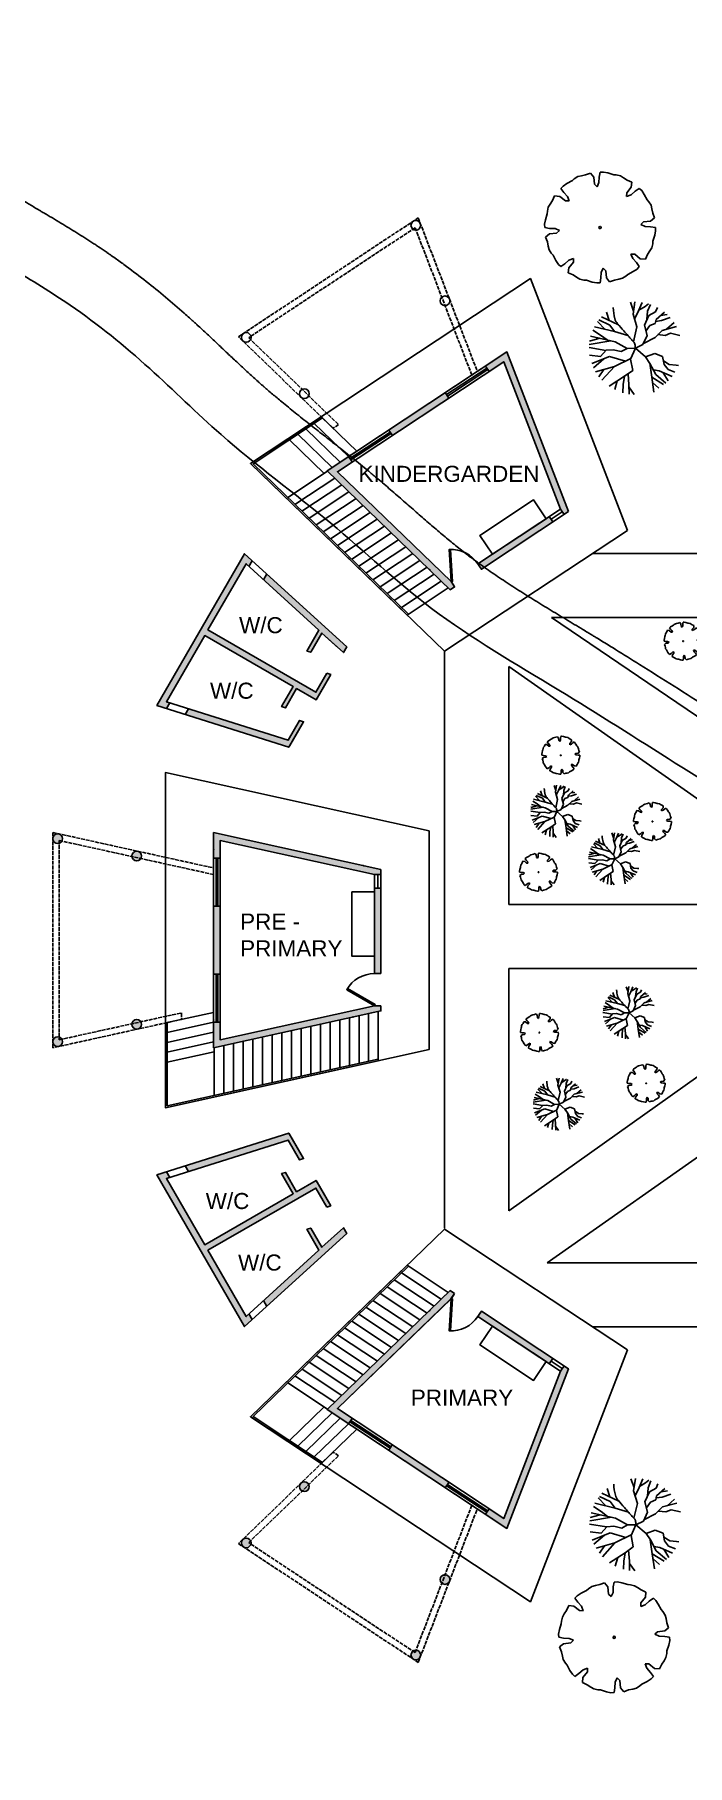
# Model space of a CAD drawing. Header units: millimetres. Extents: x -2023021 to 4454414, y -304659 to 993992.
# Drawn here: x 1545409 to 1565701, y 752752 to 806613 of the extents above; entities that cross this region are included whole.
import ezdxf

# ---------------------------------------------------------------- set-up
doc = ezdxf.new("R2010")
doc.units = ezdxf.units.MM
doc.header["$LTSCALE"] = 10
doc.header["$MEASUREMENT"] = 0
doc.linetypes.add('ACAD_ISO02W100', pattern=[15, 12, -3])
doc.linetypes.add('BANKLINE1', pattern=[5.5, 4, -1.5])
doc.layers.add('High Rise', color=255, linetype='Continuous')
doc.layers.add('XL Transparent', color=253, linetype='Continuous')
doc.styles.get("Standard").update_dxf_attribs({"font": 'arial.ttf'})

# ---------------------------------------------------------------- blocks, each defined once
blk = doc.blocks.new('*U18')
for p, q in [((0, 0), (0, -6)), ((40, 0), (40, -6))]:
    blk.add_line(p, q)
blk.add_lwpolyline([(0, 0), (20, 34.6), (21.5, 33.8), (1.5, -0.9)], close=True)
blk.add_arc((0, 0), 40, 0, 60)
blk = doc.blocks.new('Module')
at = {"ltscale": 100, "transparency": 33554687}
for p, q in [((2220361, 557174), (2220037, 558643)), ((2220664, 557193), (2220344, 558643)), ((2220971, 557193), (2220651, 558643)), ((2220487, 557174), (2219002, 557174)), ((2220553, 556874), (2219068, 556874)), ((2220619, 556574), (2219134, 556574)), ((2220685, 556274), (2219200, 556274)), ((2220751, 555974), (2219267, 555974)), ((2220818, 555674), (2219333, 555674)), ((2220884, 555374), (2219399, 555374)), ((2220950, 555074), (2219465, 555074)), ((2221016, 554774), (2219531, 554774)), ((2221082, 554474), (2219598, 554474)), ((2221149, 554174), (2219664, 554174)), ((2221215, 553874), (2219730, 553874)), ((2221281, 553574), (2219796, 553574)), ((2221347, 553274), (2219862, 553274)), ((2221413, 552974), (2219929, 552974)), ((2221480, 552674), (2219995, 552674)), ((2221546, 552374), (2220061, 552374)), ((2221630, 551993), (2221546, 552374)), ((2221612, 552074), (2220076, 552074))]:
    blk.add_line(p, q, dxfattribs=at)
at = {"ltscale": 10, "transparency": 33554687}
for p, q in [((2222779, 557118), (2221279, 557118)), ((2222779, 557068), (2221279, 557068)), ((2222779, 557193), (2222779, 556993)), ((2224886, 557193), (2224886, 556993)), ((2224886, 557118), (2226386, 557118)), ((2224886, 557068), (2226386, 557068)), ((2226386, 557193), (2226386, 556993)), ((2221791, 552193), (2221791, 551993)), ((2222791, 552193), (2222791, 551993)), ((2225453, 552193), (2225453, 551993)), ((2225874, 552093), (2225453, 552093)), ((2225874, 552193), (2225874, 551993))]:
    blk.add_line(p, q, dxfattribs=at)
at = {"ltscale": 100, "transparency": 33554687}
blk.add_lwpolyline([(2227240, 550493), (2220425, 550493), (2218615, 558693), (2229050, 558693)], close=True, dxfattribs=at)
at = {"ltscale": 10, "transparency": 33554687}
for points in [[(2221586, 557193), (2221255, 558693), (2218615, 558693), (2220076, 552074)], [(2221266, 558643), (2218678, 558643), (2220127, 552074)], [(2220959, 558643), (2221279, 557193), (2221279, 556993)]]:
    blk.add_lwpolyline(points, dxfattribs=at)
at = {"ltscale": 100, "transparency": 33554687}
for points in [[(2221791, 551993), (2221630, 551993), (2220483, 557193), (2221586, 557193), (2226079, 557193), (2227183, 557193), (2226035, 551993)], [(2221791, 552193), (2220731, 556993), (2226934, 556993), (2225874, 552193), (2222791, 552193)], [(2226035, 551993), (2222791, 551993)]]:
    blk.add_lwpolyline(points, dxfattribs=at)
at = {"ltscale": 10, "transparency": 33554687}
blk.add_lwpolyline([(2223333, 552193), (2225333, 552193), (2225333, 552893), (2223333, 552893)], close=True, dxfattribs=at)
at = {"ltscale": 100, "transparency": 33554687}
for centre in [(2220671, 562041), (2226994, 562041), (2221213, 559583), (2226452, 559583)]:
    blk.add_circle(centre, 151, dxfattribs=at)
at = {"transparency": 33554687}
for p in [(2221348, 557193), (2226646, 557193), (2221438, 552865), (2226156, 552543)]:
    blk.add_point(p, dxfattribs=at)
at = {"layer": 'High Rise', "linetype": 'ACAD_ISO02W100', "transparency": 33554687}
blk.add_lwpolyline([(2225874, 557193), (2226934, 561993), (2220731, 561993), (2221570, 558193), (2221365, 558193), (2220483, 562193), (2227183, 562193), (2226079, 557193), (2225874, 557193)], dxfattribs=at)
at = {"transparency": 33554687, "xscale": 25, "yscale": 25, "zscale": 25}
blk.add_blockref('*U18', (2221791, 552191), dxfattribs=at)
blk = doc.blocks.new('mb-cay7')
for p, q in [((-206, 561), (-244, 552)), ((-161, 571), (-206, 561)), ((-109, 590), (-161, 571)), ((-75, 547), (-109, 590)), ((-7, 599), (-16, 547)), ((28, 601), (-7, 599)), ((76, 591), (28, 601)), ((138, 572), (76, 591)), ((166, 570), (138, 572)), ((209, 560), (166, 570)), ((242, 540), (209, 560)), ((-400, 452), (-424, 426)), ((-424, 426), (-393, 384)), ((-359, 480), (-400, 452)), ((-393, 384), (-354, 341)), ((-302, 509), (-359, 480)), ((-281, 528), (-302, 509)), ((-244, 552), (-281, 528)), ((-67, 471), (-75, 547)), ((-39, 443), (-67, 471)), ((-19, 489), (-39, 443)), ((-16, 547), (-19, 489)), ((281, 515), (242, 540)), ((276, 339), (277, 379)), ((277, 379), (325, 438)), ((331, 492), (281, 515)), ((367, 396), (324, 357)), ((325, 438), (331, 492)), ((410, 427), (367, 396)), ((436, 403), (410, 426)), ((463, 362), (436, 403)), ((-558, 225), (-568, 183)), ((-538, 259), (-558, 225)), ((-513, 297), (-538, 259)), ((-490, 348), (-513, 297)), ((-435, 342), (-490, 348)), ((-376, 294), (-435, 342)), ((-336, 293), (-376, 294)), ((-354, 341), (-336, 293)), ((324, 357), (276, 339)), ((493, 305), (463, 362)), ((512, 284), (493, 305)), ((535, 247), (512, 284)), ((545, 209), (535, 247)), ((554, 164), (545, 209)), ((-588, 93), (-598, 45)), ((-598, 45), (-596, 10)), ((-596, 10), (-545, 1)), ((-569, 155), (-588, 93)), ((-568, 183), (-569, 155)), ((-545, 1), (-486, -1)), ((426, 43), (455, 70)), ((472, 22), (426, 43)), ((455, 70), (531, 78)), ((531, 19), (472, 22)), ((531, 78), (573, 112)), ((583, 10), (531, 19)), ((573, 112), (554, 164)), ((584, -25), (582, 10)), ((-545, -58), (-587, -92)), ((-587, -92), (-568, -144)), ((-568, -144), (-558, -189)), ((-469, -50), (-545, -58)), ((-486, -1), (-440, -22)), ((-440, -22), (-469, -50)), ((544, -205), (554, -163)), ((554, -163), (555, -134)), ((555, -134), (574, -73)), ((574, -73), (584, -25)), ((-558, -189), (-549, -227)), ((-549, -227), (-526, -264)), ((-526, -264), (-507, -285)), ((-507, -285), (-477, -342)), ((-477, -342), (-450, -383)), ((-381, -376), (-338, -337)), ((-291, -359), (-339, -418)), ((-338, -337), (-290, -319)), ((-290, -319), (-291, -359)), ((340, -320), (322, -273)), ((322, -273), (362, -274)), ((380, -364), (340, -320)), ((362, -274), (421, -322)), ((410, -406), (380, -364)), ((421, -322), (476, -327)), ((476, -327), (499, -277)), ((499, -277), (524, -239)), ((524, -239), (544, -205)), ((-450, -383), (-424, -406)), ((-424, -406), (-381, -376)), ((-339, -418), (-345, -472)), ((-345, -472), (-294, -495)), ((-294, -495), (-256, -520)), ((-256, -520), (-222, -540)), ((-222, -540), (-180, -550)), ((-180, -550), (-152, -551)), ((-152, -551), (-90, -571)), ((-7, -579), (2, -527)), ((2, -527), (5, -469)), ((5, -469), (26, -423)), ((26, -423), (53, -451)), ((53, -451), (61, -527)), ((61, -527), (95, -570)), ((95, -570), (147, -550)), ((147, -550), (192, -541)), ((192, -541), (230, -531)), ((230, -531), (267, -508)), ((267, -508), (288, -489)), ((288, -489), (345, -459)), ((345, -459), (386, -432)), ((386, -432), (410, -406)), ((-90, -571), (-42, -580)), ((-42, -580), (-7, -578))]:
    blk.add_line(p, q)
blk.add_ellipse((-7, 10), major_axis=(-12.3, 0), ratio=0.999017)
blk = doc.blocks.new('mb-cay3')
for p, q in [((-31, 616), (-85, 772)), ((-39, 560), (-5, 777)), ((-13, 473), (59, 618)), ((59, 618), (123, 768)), ((65, 634), (172, 698)), ((172, 698), (230, 744)), ((205, 466), (217, 614)), ((217, 614), (265, 733)), ((358, 604), (389, 679)), ((-363, 255), (-718, 340)), ((-529, 295), (-660, 435)), ((-448, 370), (-640, 462)), ((-297, 377), (-594, 516)), ((-456, 451), (-504, 599)), ((-363, 255), (-448, 370)), ((27, 338), (-39, 560)), ((-33, 77), (27, 338)), ((161, 366), (238, 540)), ((206, 186), (161, 366)), ((187, 260), (256, 361)), ((238, 540), (358, 604)), ((256, 361), (349, 398)), ((349, 398), (365, 469)), ((357, 434), (461, 448)), ((365, 469), (512, 598)), ((444, 539), (559, 556)), ((461, 448), (612, 502)), ((470, 275), (721, 344)), ((548, 297), (680, 413)), ((-426, 94), (-808, 31)), ((-623, 138), (-801, 89)), ((-355, 78), (-783, 174)), ((-610, 194), (-745, 282)), ((-496, 110), (-610, 194)), ((-130, 186), (-363, 255)), ((-143, -40), (-355, 78)), ((2, -36), (133, 27)), ((133, 27), (206, 186)), ((142, 47), (347, 154)), ((347, 154), (470, 275)), ((396, 203), (525, 189)), ((525, 189), (618, 226)), ((618, 226), (784, 188)), ((-514, -76), (-810, -27)), ((-610, -183), (-801, -161)), ((-451, -182), (-765, -306)), ((-552, -222), (-734, -380)), ((-511, -73), (-610, -183)), ((-387, -63), (-511, -73)), ((-173, -262), (-451, -182)), ((-245, -95), (-387, -63)), ((-79, -216), (-367, -355)), ((-143, -40), (-245, -95)), ((2, -36), (-143, -40)), ((2, -36), (-84, -227)), ((-84, -227), (-44, -427)), ((2, -36), (180, -191)), ((180, -191), (342, -131)), ((180, -191), (255, -303)), ((253, -300), (289, -547)), ((255, -303), (360, -497)), ((342, -131), (479, -183)), ((479, -183), (506, -322)), ((493, -257), (596, -322)), ((-367, -355), (-697, -450)), ((-550, -408), (-637, -538)), ((-367, -355), (-585, -598)), ((-188, -528), (-460, -705)), ((-188, -528), (-211, -677)), ((-44, -427), (-188, -528)), ((-126, -485), (-111, -678)), ((289, -547), (498, -675)), ((289, -547), (328, -810)), ((318, -419), (422, -436)), ((360, -497), (537, -649)), ((422, -436), (645, -534)), ((491, -467), (578, -611)), ((506, -322), (576, -413)), ((576, -413), (696, -460)), ((596, -322), (716, -333)), ((716, -333), (757, -339)), ((-318, -612), (-361, -764)), ((-211, -677), (-217, -819)), ((-111, -678), (-109, -842)), ((-110, -716), (-17, -849)), ((302, -637), (416, -737))]:
    blk.add_line(p, q)
for centre, radius, start, end in [((455, 700), 842, 181.5686, 195.0038), ((-141, 541), 225, 195.0038, 221.1659), ((62234, 55080), 83082, 221.1659, 221.28126), ((29144, 26029), 39048, 221.2813, 221.4495), ((15672, 14131), 21075, 221.4495, 221.7043), ((-7857, -6835), 10440, 41.3423, 41.7043), ((-61, 24), 56.4, 12.2823, 41.3423), ((-371, -43), 373, 1.0907, 12.2823)]:
    blk.add_arc(centre, radius, start, end)

msp = doc.modelspace()

# ---------------------------------------------------------------- hatches: boundary and pattern name
at = {"ltscale": 10, "transparency": 33554687}
h = msp.add_hatch(color=256, dxfattribs=at)
h.dxf.hatch_style = 1
h.paths.add_polyline_path([(1589771, 795472), (1589661, 795305), (1591419, 794142), (1591529, 794309)])
h.paths.add_polyline_path([(1587856, 796738), (1587610, 796099), (1587824, 796099), (1587953, 796434), (1588410, 796132), (1588520, 796299)])
h.paths.add_polyline_path([(1587824, 796099), (1587610, 796099), (1585944, 791768), (1586078, 791680), (1586188, 791846)])
h.paths.add_polyline_path([(1586538, 791612), (1586429, 791447), (1588650, 789978), (1588759, 790143)])
h.paths.add_polyline_path([(1593444, 793042), (1592780, 793481), (1592670, 793314), (1593126, 793012), (1589594, 789593), (1589510, 789466), (1589484, 789427), (1589618, 789338)])
h.paths.add_polyline_path([(1594221, 795572), (1594017, 795374, 0.509744), (1594256, 795327), (1594260, 795331, 0.198013), (1594304, 795438, 0.28315)])
h.paths.add_polyline_path([(1594221, 795572, 0.558664), (1594003, 795438, 0.109085), (1594017, 795374)])
h.paths.add_polyline_path([(1599334, 781200), (1599328, 781199, 0.346414), (1599213, 781052, 0.138817), (1599235, 780973), (1599513, 781035, 0.029346), (1599514, 781052, 0.473317)])
h.paths.add_polyline_path([(1599513, 781035), (1599235, 780973, 0.711083)])
h.paths.add_polyline_path([(1601671, 781594, 0.138024), (1601693, 781516), (1601774, 781534), (1601774, 781452, 0.512575), (1601972, 781594, 1)])
h.paths.add_polyline_path([(1601774, 781534), (1601693, 781516, 0.176379), (1601774, 781452)], flags=17)
h.paths.add_polyline_path([(1596774, 781534), (1596774, 780986), (1596974, 780986), (1596974, 781783), (1591774, 780635), (1591774, 780474), (1591974, 780474)])
h.paths.add_polyline_path([(1596974, 779486), (1596774, 779486), (1596774, 777379), (1596974, 777379)])
h.paths.add_polyline_path([(1591974, 780053), (1591774, 780053), (1591774, 777391), (1591971, 777391)])
h.paths.add_polyline_path([(1591974, 776391), (1591774, 776391), (1591774, 776230), (1596974, 775083), (1596974, 775879), (1596774, 775879), (1596774, 775332)])
h.paths.add_polyline_path([(1599514, 775813, 0.029346), (1599513, 775830), (1599235, 775892, 0.138817), (1599213, 775813, 0.346414), (1599328, 775666), (1599334, 775665, 0.473317)])
h.paths.add_polyline_path([(1599235, 775892), (1599513, 775830, 0.711083)])
h.paths.add_polyline_path([(1572146, 759826), (1576140, 759826), (1576140, 761698), (1572146, 761698)], flags=9)
h.paths.add_polyline_path([(1595522, 785574), (1597130, 785574), (1597130, 786604), (1595522, 786604)], flags=9)
h.paths.add_polyline_path([(1594605, 787380), (1596213, 787380), (1596213, 788411), (1594605, 788411)], flags=9)
h.paths.add_polyline_path([(1594477, 768280), (1596084, 768280), (1596084, 769311), (1594477, 769311)], flags=9)
h.paths.add_polyline_path([(1595526, 770175), (1597134, 770175), (1597134, 771206), (1595526, 771206)], flags=9)
h.paths.add_polyline_path([(1551599, 767868), (1553206, 767868), (1553206, 768898), (1551599, 768898)], flags=9)
h.paths.add_polyline_path([(1550594, 769784), (1552202, 769784), (1552202, 770814), (1550594, 770814)], flags=9)
h.paths.add_polyline_path([(1550727, 785665), (1552335, 785665), (1552335, 786695), (1550727, 786695)], flags=9)
h.paths.add_polyline_path([(1551630, 787704), (1553238, 787704), (1553238, 788734), (1551630, 788734)], flags=9)
h.paths.add_polyline_path([(1587860, 792418), (1591294, 792418), (1591294, 794282), (1587860, 794282)], flags=9)
h.paths.add_polyline_path([(1587693, 763528), (1591125, 763528), (1591125, 764559), (1587693, 764559)], flags=9)
h.paths.add_polyline_path([(1556926, 763672), (1560358, 763672), (1560358, 764702), (1556926, 764702)], flags=9)
h.paths.add_polyline_path([(1551618, 777654), (1555050, 777654), (1555050, 779518), (1551618, 779518)], flags=9)
h.paths.add_polyline_path([(1555301, 792413), (1561179, 792413), (1561179, 793443), (1555301, 793443)], flags=9)
h = msp.add_hatch(color=256, dxfattribs=at)
h.dxf.hatch_style = 1
h.paths.add_polyline_path([(1560338, 796099), (1560123, 796099), (1561759, 791846), (1561870, 791680), (1562004, 791768)])
h.paths.add_polyline_path([(1560092, 796738), (1559428, 796299), (1559538, 796132), (1559994, 796434), (1560123, 796099), (1560338, 796099)])
h.paths.add_polyline_path([(1558287, 795305), (1558177, 795472), (1556419, 794309), (1556529, 794142)])
h.paths.add_polyline_path([(1554822, 793012), (1555278, 793314), (1555168, 793481), (1554504, 793042), (1558330, 789338), (1558464, 789427), (1558355, 789591)])
h.paths.add_polyline_path([(1561518, 791447), (1561408, 791614), (1559189, 790143), (1559298, 789978)])
h = msp.add_hatch(color=256, dxfattribs=at)
h.dxf.hatch_style = 1
h.paths.add_polyline_path([(1569486, 756705), (1569309, 756603), (1569973, 754560), (1571517, 754560), (1571517, 754760), (1570118, 754760)])
h.paths.add_polyline_path([(1569423, 756900), (1569246, 756798), (1569309, 756603), (1569486, 756705)])
h.paths.add_polyline_path([(1568708, 759099), (1568498, 759099), (1569246, 756798), (1569423, 756900)])
h.paths.add_polyline_path([(1567041, 764231), (1566782, 764381), (1568498, 759099), (1568708, 759099)])
h.paths.add_polyline_path([(1566948, 764516), (1566690, 764665), (1566782, 764381), (1567041, 764231)])
h.paths.add_polyline_path([(1581252, 764381), (1580993, 764231), (1579326, 759099), (1579536, 759099)])
h.paths.add_polyline_path([(1581344, 764665), (1581086, 764516), (1580993, 764231), (1581252, 764381)])
h.paths.add_polyline_path([(1579536, 759099), (1579326, 759099), (1578611, 756900), (1578788, 756798)])
h.paths.add_polyline_path([(1578725, 756603), (1578548, 756705), (1577916, 754760), (1576517, 754760), (1576517, 754560), (1578061, 754560)])
h.paths.add_polyline_path([(1578788, 756798), (1578611, 756900), (1578548, 756705), (1578725, 756603)])
h.paths.add_polyline_path([(1572146, 759826), (1576140, 759826), (1576140, 761698), (1572146, 761698)], flags=9)
h.paths.add_polyline_path([(1595522, 785574), (1597130, 785574), (1597130, 786604), (1595522, 786604)], flags=9)
h.paths.add_polyline_path([(1594605, 787380), (1596213, 787380), (1596213, 788411), (1594605, 788411)], flags=9)
h.paths.add_polyline_path([(1594477, 768280), (1596084, 768280), (1596084, 769311), (1594477, 769311)], flags=9)
h.paths.add_polyline_path([(1595526, 770175), (1597134, 770175), (1597134, 771206), (1595526, 771206)], flags=9)
h.paths.add_polyline_path([(1551599, 767868), (1553206, 767868), (1553206, 768898), (1551599, 768898)], flags=9)
h.paths.add_polyline_path([(1550594, 769784), (1552202, 769784), (1552202, 770814), (1550594, 770814)], flags=9)
h.paths.add_polyline_path([(1550727, 785665), (1552335, 785665), (1552335, 786695), (1550727, 786695)], flags=9)
h.paths.add_polyline_path([(1551630, 787704), (1553238, 787704), (1553238, 788734), (1551630, 788734)], flags=9)
h.paths.add_polyline_path([(1587860, 792418), (1591294, 792418), (1591294, 794282), (1587860, 794282)], flags=9)
h.paths.add_polyline_path([(1593016, 777511), (1596450, 777511), (1596450, 779375), (1593016, 779375)], flags=9)
h.paths.add_polyline_path([(1587693, 763528), (1591125, 763528), (1591125, 764559), (1587693, 764559)], flags=9)
h.paths.add_polyline_path([(1556926, 763672), (1560358, 763672), (1560358, 764702), (1556926, 764702)], flags=9)
h.paths.add_polyline_path([(1551618, 777654), (1555050, 777654), (1555050, 779518), (1551618, 779518)], flags=9)
h.paths.add_polyline_path([(1555301, 792413), (1561179, 792413), (1561179, 793443), (1555301, 793443)], flags=9)
h = msp.add_hatch(color=256, dxfattribs=at)
h.dxf.hatch_style = 1
h.paths.add_polyline_path([(1550797, 788085), (1551986, 790145), (1552073, 790065), (1552175, 790242), (1551937, 790460), (1549210, 785736), (1549505, 785642), (1549608, 785820), (1549508, 785851), (1550697, 787911), (1553447, 786324), (1553086, 785700), (1553208, 785661), (1553555, 786261), (1554161, 785911), (1554616, 786699), (1554494, 786738), (1554153, 786147)])
h.paths.add_polyline_path([(1550193, 785634), (1550091, 785457), (1553311, 784438), (1553768, 785231), (1553646, 785269), (1553291, 784654)])
h.paths.add_polyline_path([(1554341, 787991), (1555009, 787380), (1555111, 787557), (1552629, 789828), (1552527, 789650), (1554247, 788077), (1553873, 787429), (1553995, 787390)])
h = msp.add_hatch(color=256, dxfattribs=at)
h.dxf.hatch_style = 1
h.paths.add_polyline_path([(1550974, 781783), (1550974, 780986), (1551174, 780986), (1551174, 781534), (1555974, 780474), (1556174, 780474), (1556174, 780635)])
h.paths.add_polyline_path([(1551174, 779486), (1550974, 779486), (1550974, 777379), (1551174, 777379)])
h.paths.add_polyline_path([(1551174, 775879), (1550974, 775879), (1550974, 775083), (1556174, 776230), (1556174, 776391), (1555974, 776391), (1551174, 775332)])
h.paths.add_polyline_path([(1556174, 780053), (1555974, 780053), (1555974, 777391), (1556126, 777391), (1556174, 777391)])
h.paths.add_polyline_path([(1548434, 781052, 0.029346), (1548435, 781035), (1548713, 780973, 0.138817), (1548735, 781052, 1)])
h.paths.add_polyline_path([(1548713, 780973), (1548435, 781035, 0.711083)])
h.paths.add_polyline_path([(1545975, 781594, 0.512575), (1546174, 781452), (1546174, 781534), (1546254, 781516, 0.138024), (1546276, 781594, 1)])
h.paths.add_polyline_path([(1546254, 781516), (1546174, 781534), (1546174, 781452, 0.176379)], flags=17)
h.paths.add_polyline_path([(1546254, 775349), (1546174, 775332), (1546174, 775414, 0.512575), (1545975, 775271, 1), (1546276, 775271, 0.138024)])
h.paths.add_polyline_path([(1546174, 775414), (1546174, 775332), (1546254, 775349, 0.176379)], flags=17)
h.paths.add_polyline_path([(1548735, 775813, 0.138817), (1548713, 775892), (1548435, 775830, 0.029346), (1548434, 775813, 0.473317), (1548614, 775665), (1548620, 775666, 0.346414)])
h.paths.add_polyline_path([(1548713, 775892, 0.711083), (1548435, 775830)])
h = msp.add_hatch(color=256, dxfattribs=at)
h.dxf.hatch_style = 1
h.paths.add_polyline_path([(1550797, 768781), (1551986, 766721), (1552073, 766800), (1552175, 766623), (1551937, 766405), (1549210, 771129), (1549505, 771223), (1549608, 771045), (1549508, 771014), (1550697, 768954), (1553447, 770541), (1553086, 771166), (1553208, 771204), (1553555, 770604), (1554161, 770954), (1554616, 770166), (1554494, 770127), (1554153, 770718)])
h.paths.add_polyline_path([(1550193, 771231), (1550091, 771408), (1553311, 772427), (1553768, 771635), (1553646, 771596), (1553291, 772211)])
h.paths.add_polyline_path([(1554341, 768874), (1555009, 769485), (1555111, 769308), (1552629, 767037), (1552527, 767215), (1554247, 768788), (1553873, 769436), (1553995, 769475)])
h = msp.add_hatch(color=256, dxfattribs=at)
h.dxf.hatch_style = 1
h.paths.add_polyline_path([(1558355, 767274), (1558438, 767399), (1558464, 767439), (1558330, 767527), (1554504, 763823), (1555168, 763384), (1555278, 763551), (1554822, 763853)])
h.paths.add_polyline_path([(1556529, 762723), (1556419, 762557), (1558177, 761394), (1558287, 761560)])
h.paths.add_polyline_path([(1562004, 765097), (1561870, 765185), (1561759, 765019), (1559994, 760431), (1559538, 760733), (1559428, 760566), (1560092, 760127)])
h.paths.add_polyline_path([(1559298, 766887), (1559189, 766722), (1561408, 765251), (1561518, 765418)])
h.paths.add_polyline_path([(1553931, 761491, 0.803289), (1553644, 761428, 0.28315), (1553727, 761293)])
h.paths.add_polyline_path([(1553945, 761428, 0.109085), (1553931, 761491), (1553727, 761293, 0.558664)])
h.paths.add_polyline_path([(1552131, 759637), (1552063, 759683), (1552122, 759740, 0.80201), (1551835, 759676, 0.877505)])
h.paths.add_polyline_path([(1552122, 759740), (1552063, 759683), (1552131, 759637, 0.065243), (1552137, 759676, 0.109872)])
h = msp.add_hatch(color=256, dxfattribs=at)
h.dxf.hatch_style = 1
h.paths.add_polyline_path([(1557265, 756338), (1557236, 756261), (1557167, 756306, 0.231052), (1557109, 756187, 1), (1557411, 756187, 0.403764)])
h.paths.add_polyline_path([(1557265, 756338, 0.176379), (1557167, 756306), (1557236, 756261)])
h.paths.add_polyline_path([(1558315, 758537, 0.404669), (1558169, 758687), (1558067, 758422, 0.509744), (1558304, 758480), (1558306, 758485, 0.087106)])
h.paths.add_polyline_path([(1558169, 758687, 0.423823), (1558014, 758537, 0.220736), (1558067, 758422)])

# ---------------------------------------------------------------- linework, layer by layer
for p, q in [((1552175, 790242), (1552073, 790065)), ((1562758, 790469), (1585162, 790469)), ((1552629, 789828), (1552527, 789650)), ((1561473, 788469), (1573068, 780603)), ((1573068, 788469), (1561473, 788469)), ((1558152, 769468), (1558152, 787422)), ((1560152, 786953), (1570683, 779546)), ((1560152, 786953), (1560152, 779546)), ((1554153, 786147), (1554494, 786738)), ((1554494, 786738), (1554616, 786699)), ((1553086, 785700), (1553447, 786324)), ((1549608, 785820), (1549505, 785642)), ((1550193, 785634), (1550091, 785457)), ((1553291, 784654), (1553646, 785269)), ((1553646, 785269), (1553768, 785231)), ((1550974, 780986), (1551174, 780986)), ((1551049, 779486), (1551049, 780986)), ((1551099, 779486), (1551099, 780986)), ((1555974, 780474), (1556174, 780474)), ((1556074, 780474), (1556074, 780053)), ((1555974, 780053), (1556174, 780053)), ((1550974, 779486), (1551174, 779486)), ((1560152, 779546), (1570683, 779546)), ((1550974, 777379), (1551174, 777379)), ((1551049, 777379), (1551049, 775879)), ((1551099, 777379), (1551099, 775879)), ((1555974, 777391), (1556174, 777391)), ((1570732, 777546), (1560152, 770006)), ((1560152, 777546), (1560152, 770006)), ((1560152, 777546), (1570732, 777546)), ((1555974, 776391), (1556174, 776391)), ((1573068, 776645), (1561340, 768396)), ((1553291, 772211), (1553646, 771596)), ((1550193, 771231), (1550091, 771408)), ((1553646, 771596), (1553768, 771635)), ((1549608, 771045), (1549505, 771223)), ((1553086, 771166), (1553447, 770541)), ((1554153, 770718), (1554494, 770127)), ((1573068, 768396), (1561340, 768396)), ((1552629, 767037), (1552527, 767215)), ((1558353, 767272), (1558464, 767439)), ((1552175, 766623), (1552073, 766800)), ((1559187, 766720), (1559298, 766887)), ((1562758, 766396), (1585277, 766396)), ((1561408, 765251), (1561518, 765418)), ((1561408, 765251), (1561518, 765418)), ((1561814, 765102), (1561463, 765335)), ((1561759, 765019), (1561870, 765185)), ((1561759, 765019), (1561870, 765185)), ((1555168, 763384), (1555278, 763551)), ((1556460, 762619), (1555209, 763447)), ((1556488, 762661), (1555237, 763488)), ((1556419, 762557), (1556529, 762723)), ((1556419, 762557), (1556529, 762723)), ((1558177, 761394), (1558287, 761560)), ((1558177, 761394), (1558287, 761560)), ((1558218, 761456), (1559469, 760629)), ((1558246, 761498), (1559497, 760670)), ((1559428, 760566), (1559538, 760733)), ((1559428, 760566), (1559538, 760733))]:
    msp.add_line(p, q, dxfattribs=at)
at = {"ltscale": 100, "transparency": 33554687}
for p, q in [((1556174, 776230), (1555793, 776146)), ((1555793, 776146), (1555793, 774661)), ((1556093, 776212), (1556093, 774676)), ((1553393, 775616), (1553393, 774131)), ((1553693, 775683), (1553693, 774198)), ((1553993, 775749), (1553993, 774264)), ((1554293, 775815), (1554293, 774330)), ((1554593, 775881), (1554593, 774396)), ((1554893, 775947), (1554893, 774462)), ((1555193, 776014), (1555193, 774529)), ((1555493, 776080), (1555493, 774595)), ((1550974, 775572), (1549524, 775252)), ((1550974, 775264), (1549524, 774944)), ((1550993, 775087), (1550993, 773602)), ((1551293, 775153), (1551293, 773668)), ((1551593, 775219), (1551593, 773734)), ((1551893, 775285), (1551893, 773800)), ((1552193, 775352), (1552193, 773867)), ((1552493, 775418), (1552493, 773933)), ((1552793, 775484), (1552793, 773999)), ((1553093, 775550), (1553093, 774065)), ((1550993, 774961), (1549524, 774637)), ((1558049, 767256), (1556811, 768075)), ((1558270, 767469), (1556989, 768317)), ((1557608, 766828), (1556369, 767648)), ((1557829, 767042), (1556590, 767861)), ((1558330, 767527), (1558049, 767256)), ((1556946, 766187), (1555707, 767007)), ((1557166, 766401), (1555928, 767220)), ((1557387, 766615), (1556149, 767434)), ((1556504, 765760), (1555266, 766579)), ((1556725, 765974), (1555486, 766793)), ((1555842, 765119), (1554604, 765938)), ((1556063, 765333), (1554824, 766152)), ((1556283, 765546), (1555045, 766365)), ((1555400, 764691), (1554162, 765511)), ((1555621, 764905), (1554383, 765724)), ((1554738, 764050), (1553500, 764870)), ((1554959, 764264), (1553721, 765083)), ((1555180, 764478), (1553941, 765297)), ((1554518, 763837), (1553279, 764656)), ((1554413, 763906), (1553332, 762860)), ((1554655, 763723), (1553588, 762690)), ((1554912, 763554), (1553845, 762521))]:
    msp.add_line(p, q, dxfattribs=at)
at = {"ltscale": 10, "transparency": 33554687}
for points in [[(1562004, 791768), (1560092, 796738), (1554504, 793042), (1558330, 789338), (1558464, 789427), (1558355, 789591), (1554822, 793012), (1559994, 796434), (1561759, 791846), (1559189, 790143), (1559298, 789978), (1562004, 791768)], [(1554494, 786738), (1554153, 786147), (1550797, 788085), (1551986, 790145), (1554247, 788077), (1553873, 787429), (1553995, 787390), (1554341, 787991), (1555009, 787380), (1555111, 787557), (1551937, 790460), (1549210, 785736), (1553311, 784438), (1553768, 785231), (1553646, 785269), (1553291, 784654), (1549508, 785851), (1550697, 787911), (1553447, 786324), (1553086, 785700), (1553208, 785661), (1553555, 786261), (1554161, 785911), (1554616, 786699), (1554494, 786738)], [(1553873, 787429), (1553995, 787390), (1554341, 787991), (1555009, 787380)], [(1553086, 785700), (1553208, 785661), (1553555, 786261)], [(1550974, 776186), (1549474, 775855), (1549474, 773215), (1556093, 774676)], [(1549524, 775559), (1550974, 775879), (1551174, 775879)], [(1549524, 775866), (1549524, 773278), (1556093, 774727)], [(1554494, 770127), (1554153, 770718), (1550797, 768781), (1551986, 766721), (1554247, 768788), (1553873, 769436), (1553995, 769475), (1554341, 768874), (1555009, 769485), (1555111, 769308), (1551937, 766405), (1549210, 771129), (1553311, 772427), (1553768, 771635), (1553646, 771596), (1553291, 772211), (1549508, 771014), (1550697, 768954), (1553447, 770541), (1553086, 771166), (1553208, 771204), (1553555, 770604), (1554161, 770954), (1554616, 770166), (1554494, 770127)], [(1553086, 771166), (1553208, 771204), (1553555, 770604)], [(1553873, 769436), (1553995, 769475), (1554341, 768874), (1555009, 769485)], [(1555424, 763215), (1554320, 762146), (1552119, 763602), (1556989, 768317)], [(1554357, 762182), (1552198, 763610), (1557032, 768289)], [(1558330, 767527), (1554504, 763823), (1560092, 760127), (1562004, 765097), (1559298, 766887), (1559189, 766722), (1561759, 765019), (1559994, 760431), (1554822, 763853), (1558355, 767274), (1558464, 767439)], [(1554101, 762351), (1555168, 763384), (1555278, 763551)]]:
    msp.add_lwpolyline(points, dxfattribs=at)
at = {"ltscale": 100, "transparency": 33554687}
for points in [[(1553768, 785231), (1553413, 784616), (1553311, 784438), (1549210, 785736), (1551937, 790460), (1555111, 787557), (1555009, 787380)], [(1554153, 786147), (1550797, 788085), (1551986, 790145), (1554247, 788077), (1553873, 787429)], [(1553291, 784654), (1549508, 785851), (1550697, 787911), (1553447, 786324)], [(1554341, 787991), (1554858, 787518)], [(1554616, 786699), (1554261, 786085), (1554161, 785911), (1553555, 786261)], [(1556174, 776391), (1556174, 776230), (1550974, 775083), (1550974, 776186), (1550974, 780679), (1550974, 781783), (1556174, 780635)], [(1555974, 776391), (1551174, 775332), (1551174, 781534), (1555974, 780474), (1555974, 777391)], [(1556174, 780635), (1556174, 777391)], [(1553768, 771635), (1553413, 772249), (1553311, 772427), (1549210, 771129), (1551937, 766405), (1555111, 769308), (1555009, 769485)], [(1553291, 772211), (1549508, 771014), (1550697, 768954), (1553447, 770541)], [(1554616, 770166), (1554261, 770781), (1554161, 770954), (1553555, 770604)], [(1554153, 770718), (1550797, 768781), (1551986, 766721), (1554247, 768788), (1553873, 769436)], [(1558464, 767439), (1558330, 767527), (1554504, 763823), (1555424, 763215), (1559171, 760736), (1560092, 760127), (1562004, 765097)], [(1558353, 767272), (1554822, 763853), (1559994, 760431), (1561759, 765019), (1559187, 766720)], [(1562004, 765097), (1559298, 766887)]]:
    msp.add_lwpolyline(points, dxfattribs=at)
for points in [[(1557674, 781840), (1557674, 775025), (1549474, 773215), (1549474, 783650)], [(1563836, 765683), (1558152, 769443), (1552119, 763602), (1560821, 757846)]]:
    msp.add_lwpolyline(points, close=True, dxfattribs=at)
at = {"ltscale": 10, "transparency": 33554687}
for points in [[(1555974, 777933), (1555974, 779933), (1555274, 779933), (1555274, 777933)], [(1559639, 766421), (1561307, 765318), (1560921, 764734), (1559253, 765837)]]:
    msp.add_lwpolyline(points, close=True, dxfattribs=at)
for centre in [(1557260, 800678), (1558164, 758537), (1557260, 756187)]:
    msp.add_circle(centre, 151, dxfattribs=at)
at = {"ltscale": 100, "transparency": 33554687}
for centre in [(1546126, 781594), (1548584, 781052), (1548584, 775813), (1546126, 775271), (1553794, 761428), (1551986, 759676), (1558164, 758537), (1557260, 756187)]:
    msp.add_circle(centre, 151, dxfattribs=at)
at = {"transparency": 33554687}
for p in [(1550974, 781246), (1555624, 780756), (1550974, 775948), (1555302, 776038), (1557688, 766906), (1561801, 764571), (1555226, 763346), (1559645, 760423)]:
    msp.add_point(p, dxfattribs=at)
at = {"layer": 'High Rise', "linetype": 'ACAD_ISO02W100', "transparency": 33554687}
for points in [[(1550974, 780474), (1546174, 781534), (1546174, 775332), (1549974, 776170), (1549974, 775965), (1545974, 775083), (1545974, 781783), (1550974, 780679), (1550974, 780474)], [(1559001, 760849), (1557236, 756261), (1552063, 759683), (1554859, 762389), (1554688, 762502), (1551745, 759653), (1557333, 755957), (1559171, 760736), (1559001, 760849)]]:
    msp.add_lwpolyline(points, dxfattribs=at)
at = {"layer": 'XL Transparent'}
for points, knots in [([(1542635, 806613), (1543056, 805873), (1543071, 805816), (1543117, 805645), (1543148, 805531), (1543223, 805250), (1543267, 805084), (1543354, 804746), (1543397, 804575), (1543481, 804229), (1543522, 804053), (1543563, 803866), (1543565, 803857), (1543568, 803844), (1543569, 803840), (1543572, 803827), (1543574, 803818), (1543579, 803792), (1543583, 803775), (1543594, 803723), (1543601, 803690), (1543620, 803601), (1543632, 803548), (1543654, 803444), (1543665, 803395), (1543686, 803299), (1543697, 803253), (1543717, 803165), (1543728, 803123), (1543748, 803043), (1543758, 803004), (1543779, 802932), (1543789, 802898), (1543809, 802834), (1543819, 802804), (1543838, 802747), (1543848, 802721), (1543860, 802692), (1543862, 802686), (1543865, 802680), (1543865, 802678), (1543866, 802675), (1543867, 802674), (1543869, 802670), (1543870, 802667), (1543873, 802658), (1543876, 802653), (1543883, 802636), (1543888, 802624), (1543904, 802590), (1543915, 802567), (1543944, 802510), (1543962, 802477), (1544001, 802410), (1544022, 802377), (1544066, 802311), (1544089, 802278), (1544138, 802213), (1544163, 802180), (1544216, 802117), (1544243, 802086), (1544299, 802026), (1544328, 801996), (1544364, 801961), (1544371, 801955), (1544379, 801947), (1544381, 801945), (1544385, 801941), (1544387, 801940), (1544392, 801934), (1544396, 801931), (1544408, 801920), (1544416, 801913), (1544440, 801891), (1544456, 801877), (1544500, 801839), (1544529, 801816), (1544589, 801768), (1544620, 801744), (1544686, 801695), (1544721, 801670), (1544792, 801619), (1544830, 801594), (1544907, 801542), (1544948, 801516), (1545031, 801462), (1545074, 801435), (1545163, 801380), (1545209, 801352), (1545303, 801295), (1545352, 801267), (1545451, 801208), (1545502, 801178), (1545580, 801132), (1545605, 801117), (1545653, 801089), (1545675, 801076), (1545702, 801060), (1545708, 801057), (1545719, 801051), (1545724, 801047), (1545741, 801038), (1545752, 801031), (1545784, 801012), (1545806, 800999), (1545872, 800960), (1545916, 800934), (1546048, 800855), (1546137, 800803), (1546390, 800650), (1546555, 800548), (1546887, 800341), (1547054, 800235), (1547258, 800101), (1547297, 800075), (1547412, 799999), (1547489, 799947), (1547587, 799881), (1547608, 799866), (1547642, 799843), (1547655, 799834), (1547682, 799815), (1547696, 799806), (1547736, 799778), (1547762, 799760), (1547843, 799704), (1547896, 799666), (1548055, 799553), (1548160, 799477), (1548472, 799246), (1548678, 799089), (1549082, 798770), (1549281, 798608), (1549673, 798279), (1549866, 798113), (1550111, 797896), (1550166, 797847), (1550250, 797772), (1550279, 797745), (1550322, 797707), (1550335, 797695), (1550362, 797671), (1550375, 797659), (1550414, 797623), (1550440, 797599), (1550519, 797528), (1550570, 797480), (1550724, 797338), (1550826, 797243), (1551026, 797055), (1551125, 796962), (1551320, 796777), (1551417, 796686), (1551609, 796505), (1551704, 796416), (1551892, 796240), (1551986, 796153), (1552172, 795982), (1552264, 795898), (1552378, 795796), (1552401, 795776), (1552437, 795744), (1552451, 795731), (1552477, 795709), (1552488, 795699), (1552506, 795683), (1552513, 795677), (1552526, 795666), (1552531, 795661), (1552543, 795650), (1552549, 795645), (1552566, 795630), (1552578, 795620), (1552613, 795590), (1552636, 795569), (1552706, 795509), (1552753, 795468), (1552896, 795347), (1552992, 795267), (1553228, 795072), (1553369, 794957), (1553654, 794728), (1553799, 794613), (1554093, 794381), (1554241, 794265), (1554541, 794029), (1554693, 793910), (1554998, 793669), (1555152, 793547), (1555461, 793299), (1555617, 793172), (1555802, 793019), (1555832, 792995), (1555871, 792962), (1555880, 792954), (1555898, 792939), (1555906, 792933), (1555922, 792919), (1555930, 792913), (1555955, 792892), (1555971, 792879), (1556019, 792839), (1556050, 792812), (1556146, 792731), (1556209, 792678), (1556409, 792507), (1556544, 792389), (1556812, 792157), (1556944, 792041), (1557205, 791813), (1557334, 791700), (1557590, 791477), (1557717, 791367), (1557969, 791152), (1558094, 791046), (1558342, 790839), (1558466, 790738), (1558713, 790541), (1558836, 790446), (1558979, 790337), (1558999, 790322), (1559040, 790291), (1559060, 790276), (1559122, 790230), (1559163, 790200), (1559288, 790108), (1559372, 790048), (1559609, 789881), (1559764, 789775), (1560079, 789565), (1560239, 789460), (1560564, 789252), (1560729, 789148), (1561063, 788941), (1561233, 788837), (1561575, 788629), (1561748, 788525), (1562098, 788314), (1562274, 788208), (1562504, 788069), (1562557, 788037), (1562644, 787984), (1562680, 787963), (1562731, 787931), (1562747, 787922), (1562778, 787903), (1562794, 787893), (1562841, 787864), (1562873, 787845), (1562967, 787787), (1563030, 787749), (1563219, 787633), (1563344, 787555), (1563719, 787323), (1563968, 787168), (1564576, 786787), (1564934, 786560), (1565647, 786109), (1566001, 785885), (1566400, 785633), (1566446, 785605), (1566536, 785548), (1566581, 785520), (1566716, 785435), (1566806, 785378), (1567076, 785209), (1567256, 785098), (1567746, 784795), (1568055, 784605), (1568674, 784234), (1568983, 784052), (1569602, 783696), (1569912, 783522), (1570250, 783338), (1570278, 783323), (1570332, 783294), (1570357, 783281), (1570407, 783254), (1570433, 783240), (1570509, 783200), (1570559, 783173), (1570712, 783092), (1570814, 783039), (1571121, 782880), (1571328, 782775), (1571822, 782528), (1572110, 782386), (1572693, 782105), (1572987, 781966), (1573330, 781804), (1573378, 781781), (1573521, 781714), (1573616, 781669), (1573769, 781598), (1573826, 781571), (1573913, 781530), (1573943, 781516), (1573983, 781497), (1573994, 781492), (1574015, 781482), (1574025, 781478), (1574057, 781463), (1574078, 781453), (1574141, 781423), (1574183, 781404), (1574309, 781345), (1574392, 781306), (1574635, 781194), (1574793, 781121), (1575106, 780980), (1575261, 780911), (1575569, 780777), (1575722, 780713), (1576025, 780588), (1576176, 780529), (1576475, 780415), (1576624, 780361), (1576919, 780260), (1577066, 780212), (1577240, 780160), (1577268, 780152), (1577351, 780127), (1577407, 780111), (1577468, 780095), (1577473, 780093), (1577483, 780090), (1577488, 780089), (1577503, 780085), (1577514, 780082), (1577545, 780074), (1577566, 780068), (1577628, 780052), (1577671, 780041), (1577801, 780008), (1577891, 779986), (1578074, 779943), (1578167, 779922), (1578358, 779880), (1578456, 779858), (1578654, 779815), (1578755, 779794), (1578961, 779749), (1579066, 779726), (1579278, 779679), (1579386, 779655), (1579604, 779604), (1579715, 779577), (1579939, 779521), (1580053, 779491), (1580283, 779428), (1580399, 779395), (1580634, 779323), (1580752, 779285), (1580991, 779203), (1581112, 779160), (1581240, 779110), (1581247, 779107), (1581260, 779102), (1581267, 779100), (1581287, 779092), (1581301, 779086), (1581341, 779070), (1581367, 779060), (1581447, 779027), (1581500, 779005), (1581662, 778935), (1581771, 778886), (1581983, 778787), (1582088, 778736), (1582292, 778632), (1582393, 778579), (1582590, 778473), (1582687, 778419), (1582878, 778311), (1582972, 778257), (1583156, 778148), (1583247, 778094), (1583426, 777986), (1583514, 777932), (1583687, 777825), (1583773, 777772), (1583941, 777667), (1584024, 777615), (1584188, 777513), (1584269, 777463), (1584429, 777364), (1584508, 777316), (1584604, 777257), (1584623, 777246), (1584657, 777226), (1584672, 777217), (1584698, 777201), (1584710, 777194), (1584728, 777183), (1584735, 777179), (1584750, 777170), (1584757, 777166), (1584773, 777156), (1584780, 777152), (1584803, 777138), (1584819, 777129), (1584865, 777102), (1584896, 777084), (1584988, 777030), (1585051, 776994), (1585238, 776888), (1585363, 776818), (1585710, 776629), (1585933, 776512), (1586384, 776283), (1586612, 776171), (1587074, 775949), (1587308, 775841), (1587779, 775625), (1588018, 775519), (1588355, 775370), (1588453, 775327), (1588617, 775256), (1588683, 775227), (1588806, 775174), (1588863, 775150), (1588976, 775101), (1589033, 775076), (1589204, 775003), (1589319, 774954), (1589683, 774798), (1589934, 774692), (1590439, 774476), (1590693, 774367), (1590993, 774236), (1591038, 774217), (1591173, 774158), (1591263, 774118), (1591399, 774059), (1591443, 774039), (1591516, 774007), (1591545, 773994), (1591586, 773976), (1591599, 773970), (1591625, 773958), (1591638, 773953), (1591677, 773935), (1591703, 773924), (1591781, 773889), (1591832, 773865), (1591987, 773796), (1592089, 773750), (1592354, 773629), (1592516, 773556), (1592836, 773411), (1592995, 773340), (1593309, 773201), (1593464, 773132), (1593772, 773000), (1593925, 772936), (1594229, 772812), (1594379, 772752), (1594678, 772638), (1594826, 772584), (1594983, 772529), (1594993, 772525), (1595010, 772519), (1595018, 772517), (1595033, 772511), (1595041, 772509), (1595064, 772501), (1595080, 772495), (1595127, 772480), (1595158, 772469), (1595252, 772438), (1595315, 772417), (1595523, 772351), (1595669, 772307), (1595966, 772220), (1596116, 772178), (1596422, 772094), (1596576, 772053), (1596890, 771972), (1597049, 771932), (1597370, 771851), (1597533, 771811), (1597861, 771730), (1598027, 771688), (1598362, 771604), (1598531, 771561), (1598873, 771472), (1599044, 771427), (1599391, 771332), (1599565, 771282), (1599762, 771224), (1599782, 771218), (1599823, 771206), (1599844, 771200), (1599905, 771181), (1599946, 771169), (1600069, 771131), (1600151, 771106), (1600395, 771029), (1600557, 770976), (1601024, 770819), (1601326, 770711), (1601926, 770488), (1602223, 770372), (1602811, 770135), (1603102, 770014), (1603680, 769767), (1603966, 769641), (1604332, 769477), (1604414, 769440), (1604542, 769382), (1604588, 769361), (1604649, 769332), (1604665, 769325), (1604697, 769311), (1604712, 769304), (1604759, 769282), (1604791, 769268), (1604885, 769225), (1604947, 769196), (1605136, 769108), (1605261, 769050), (1605638, 768873), (1605889, 768752), (1606495, 768456), (1606849, 768277), (1607556, 767909), (1607908, 767719), (1608609, 767325), (1608958, 767122), (1609402, 766852), (1609499, 766792), (1609631, 766709), (1609667, 766687), (1609745, 766638), (1609787, 766611), (1609872, 766557), (1609914, 766529), (1610041, 766447), (1610126, 766392), (1610379, 766225), (1610547, 766111), (1610954, 765829), (1611193, 765658), (1611664, 765304), (1611898, 765121), (1612360, 764745), (1612588, 764551), (1613037, 764150), (1613258, 763943), (1613518, 763686), (1613561, 763643), (1613635, 763569), (1613665, 763538), (1613710, 763493), (1613723, 763479), (1613751, 763451), (1613764, 763436), (1613806, 763394), (1613833, 763365), (1613915, 763279), (1613970, 763221), (1614135, 763042), (1614245, 762918), (1614464, 762665), (1614571, 762536), (1614783, 762270), (1614888, 762133), (1615091, 761853), (1615191, 761709), (1615366, 761442), (1615442, 761320), (1615590, 761071), (1615662, 760944), (1615800, 760685), (1615867, 760552), (1615994, 760282), (1616055, 760144), (1616124, 759976), (1616135, 759948), (1616168, 759864), (1616190, 759808), (1616220, 759727), (1616229, 759702), (1616241, 759668), (1616244, 759659), (1616251, 759639), (1616255, 759629), (1616262, 759610), (1616265, 759600), (1616275, 759570), (1616282, 759551), (1616302, 759492), (1616315, 759453), (1616353, 759336), (1616376, 759258), (1616422, 759104), (1616443, 759028), (1616484, 758876), (1616503, 758801), (1616547, 758624), (1616570, 758522), (1616614, 758322), (1616635, 758224), (1616674, 758029), (1616693, 757933), (1616728, 757744), (1616745, 757651), (1616778, 757468), (1616794, 757379), (1616825, 757203), (1616840, 757116), (1616870, 756948), (1616884, 756866), (1616914, 756705), (1616928, 756627), (1616958, 756475), (1616973, 756401), (1617003, 756258), (1617019, 756189), (1617050, 756057), (1617066, 755993), (1617098, 755871), (1617115, 755813), (1617145, 755714), (1617159, 755671), (1617187, 755589), (1617201, 755550), (1617229, 755477), (1617243, 755442), (1617271, 755377), (1617285, 755346), (1617310, 755294), (1617322, 755272), (1617336, 755246), (1617339, 755241), (1617347, 755225), (1617353, 755215), (1617359, 755204), (1617360, 755203), (1617362, 755200), (1617363, 755198), (1617366, 755194), (1617367, 755191), (1617373, 755182), (1617377, 755176), (1617388, 755158), (1617395, 755146), (1617418, 755112), (1617433, 755090), (1617466, 755045), (1617484, 755023), (1617521, 754978), (1617540, 754955), (1617582, 754909), (1617603, 754885), (1617650, 754838), (1617674, 754814), (1617725, 754766), (1617752, 754742), (1617808, 754693), (1617837, 754668), (1617899, 754619), (1617931, 754594), (1617998, 754543), (1618032, 754518), (1618104, 754467), (1618142, 754442), (1618219, 754391), (1618259, 754365), (1618359, 754303), (1618421, 754266), (1618549, 754192), (1618616, 754155), (1618754, 754081), (1618826, 754044), (1618973, 753970), (1619048, 753934), (1619204, 753860), (1619283, 753824), (1619446, 753751), (1619530, 753715), (1619700, 753642), (1619787, 753606), (1619963, 753533), (1620053, 753497), (1620146, 753460), (1620149, 753459), (1620151, 753458)], [0, 0, 0, 0, 175.630603, 175.630603, 526.891808, 526.891808, 1027.010068, 1027.010068, 1527.128329, 1527.128329, 2027.246589, 2027.246589, 2052.218133, 2052.218133, 2063.981779, 2063.981779, 2088.7114, 2088.7114, 2138.17064, 2138.17064, 2237.089122, 2237.089122, 2402.545282, 2402.545282, 2568.001442, 2568.001442, 2733.457603, 2733.457603, 2898.913763, 2898.913763, 3064.369923, 3064.369923, 3229.826084, 3229.826084, 3395.282244, 3395.282244, 3560.738404, 3560.738404, 3597.279942, 3597.279942, 3607.262496, 3607.262496, 3617.24505, 3617.24505, 3637.210158, 3637.210158, 3677.140373, 3677.140373, 3757.000804, 3757.000804, 3916.721666, 3916.721666, 4144.482786, 4144.482786, 4372.243905, 4372.243905, 4600.005025, 4600.005025, 4827.766145, 4827.766145, 5055.527265, 5055.527265, 5283.288384, 5283.288384, 5335.299136, 5335.299136, 5349.669396, 5349.669396, 5364.039656, 5364.039656, 5392.780176, 5392.780176, 5450.261216, 5450.261216, 5565.223297, 5565.223297, 5748.278616, 5748.278616, 5931.333936, 5931.333936, 6114.389256, 6114.389256, 6297.444576, 6297.444576, 6480.499895, 6480.499895, 6663.555215, 6663.555215, 6846.610535, 6846.610535, 7029.665855, 7029.665855, 7212.721174, 7212.721174, 7301.443618, 7301.443618, 7376.501168, 7376.501168, 7394.955929, 7394.955929, 7413.410689, 7413.410689, 7450.320211, 7450.320211, 7524.139254, 7524.139254, 7671.777341, 7671.777341, 7967.053513, 7967.053513, 8517.33444, 8517.33444, 9067.615366, 9067.615366, 9194.691091, 9194.691091, 9448.842541, 9448.842541, 9517.471705, 9517.471705, 9561.87954, 9561.87954, 9606.287375, 9606.287375, 9695.103045, 9695.103045, 9872.734386, 9872.734386, 10227.997066, 10227.997066, 10938.522427, 10938.522427, 11649.047787, 11649.047787, 12359.573148, 12359.573148, 12565.835884, 12565.835884, 12676.46659, 12676.46659, 12726.535722, 12726.535722, 12776.604855, 12776.604855, 12876.743121, 12876.743121, 13077.019651, 13077.019651, 13477.572713, 13477.572713, 13878.125774, 13878.125774, 14278.678835, 14278.678835, 14679.231897, 14679.231897, 15079.784958, 15079.784958, 15480.33802, 15480.33802, 15577.696509, 15577.696509, 15639.180539, 15639.180539, 15688.916277, 15688.916277, 15718.718551, 15718.718551, 15743.983363, 15743.983363, 15769.248174, 15769.248174, 15819.777796, 15819.777796, 15920.837041, 15920.837041, 16122.955531, 16122.955531, 16527.192511, 16527.192511, 17099.304291, 17099.304291, 17671.41607, 17671.41607, 18243.527849, 18243.527849, 18815.639629, 18815.639629, 19387.751408, 19387.751408, 19959.863187, 19959.863187, 20068.202288, 20068.202288, 20103.90854, 20103.90854, 20133.458926, 20133.458926, 20163.009312, 20163.009312, 20222.110083, 20222.110083, 20340.311626, 20340.311626, 20576.714712, 20576.714712, 21096.341467, 21096.341467, 21615.968223, 21615.968223, 22135.594978, 22135.594978, 22655.221734, 22655.221734, 23174.848489, 23174.848489, 23694.475245, 23694.475245, 24214.102, 24214.102, 24300.135681, 24300.135681, 24386.169362, 24386.169362, 24558.236723, 24558.236723, 24902.371446, 24902.371446, 25515.262458, 25515.262458, 26128.15347, 26128.15347, 26741.044481, 26741.044481, 27353.935493, 27353.935493, 27966.826505, 27966.826505, 28579.717517, 28579.717517, 28761.224174, 28761.224174, 28882.278972, 28882.278972, 28936.499301, 28936.499301, 28990.719631, 28990.719631, 29099.16029, 29099.16029, 29316.041607, 29316.041607, 29749.804243, 29749.804243, 30617.329515, 30617.329515, 31881.277454, 31881.277454, 33145.225394, 33145.225394, 33306.453723, 33306.453723, 33467.682052, 33467.682052, 33790.13871, 33790.13871, 34435.052026, 34435.052026, 35549.415222, 35549.415222, 36663.778418, 36663.778418, 37778.141614, 37778.141614, 37879.244676, 37879.244676, 37969.756672, 37969.756672, 38060.268668, 38060.268668, 38241.29266, 38241.29266, 38603.340645, 38603.340645, 39327.436614, 39327.436614, 40320.490831, 40320.490831, 41313.545048, 41313.545048, 41472.663828, 41472.663828, 41790.901388, 41790.901388, 41980.785056, 41980.785056, 42079.88177, 42079.88177, 42114.958755, 42114.958755, 42150.035739, 42150.035739, 42220.189708, 42220.189708, 42360.497647, 42360.497647, 42641.113524, 42641.113524, 43179.586076, 43179.586076, 43718.058629, 43718.058629, 44256.531181, 44256.531181, 44795.003734, 44795.003734, 45333.476287, 45333.476287, 45871.948839, 45871.948839, 45974.555909, 45974.555909, 46179.770047, 46179.770047, 46198.678932, 46198.678932, 46217.587816, 46217.587816, 46255.405585, 46255.405585, 46331.041124, 46331.041124, 46482.3122, 46482.3122, 46790.878101, 46790.878101, 47099.444003, 47099.444003, 47408.009904, 47408.009904, 47716.575806, 47716.575806, 48025.141707, 48025.141707, 48333.707608, 48333.707608, 48642.27351, 48642.27351, 48950.839411, 48950.839411, 49259.405313, 49259.405313, 49567.971214, 49567.971214, 49876.537115, 49876.537115, 49893.707668, 49893.707668, 49910.878221, 49910.878221, 49945.219327, 49945.219327, 50013.90154, 50013.90154, 50151.265964, 50151.265964, 50442.323265, 50442.323265, 50733.380565, 50733.380565, 51024.437866, 51024.437866, 51315.495167, 51315.495167, 51606.552467, 51606.552467, 51897.609768, 51897.609768, 52188.667069, 52188.667069, 52479.724369, 52479.724369, 52770.78167, 52770.78167, 53061.838971, 53061.838971, 53352.896271, 53352.896271, 53424.052806, 53424.052806, 53479.24627, 53479.24627, 53523.731923, 53523.731923, 53549.675903, 53549.675903, 53578.861942, 53578.861942, 53608.047981, 53608.047981, 53666.420058, 53666.420058, 53783.164214, 53783.164214, 54016.652524, 54016.652524, 54483.629145, 54483.629145, 55294.251622, 55294.251622, 56104.8741, 56104.8741, 56915.496577, 56915.496577, 57726.119055, 57726.119055, 58054.080137, 58054.080137, 58275.078967, 58275.078967, 58463.858009, 58463.858009, 58652.63705, 58652.63705, 59030.195132, 59030.195132, 59848.013694, 59848.013694, 60665.832256, 60665.832256, 60809.558318, 60809.558318, 61097.010442, 61097.010442, 61240.017035, 61240.017035, 61329.047919, 61329.047919, 61370.51689, 61370.51689, 61411.985862, 61411.985862, 61494.923804, 61494.923804, 61660.79969, 61660.79969, 61992.55146, 61992.55146, 62525.695924, 62525.695924, 63058.840389, 63058.840389, 63591.984853, 63591.984853, 64125.129317, 64125.129317, 64658.273782, 64658.273782, 65191.418246, 65191.418246, 65226.465825, 65226.465825, 65254.525769, 65254.525769, 65282.585713, 65282.585713, 65338.705601, 65338.705601, 65450.945376, 65450.945376, 65675.424927, 65675.424927, 66181.672631, 66181.672631, 66687.920335, 66687.920335, 67194.168039, 67194.168039, 67700.415743, 67700.415743, 68206.663447, 68206.663447, 68712.911152, 68712.911152, 69219.158856, 69219.158856, 69725.40656, 69725.40656, 70231.654264, 70231.654264, 70290.89892, 70290.89892, 70350.143575, 70350.143575, 70468.632887, 70468.632887, 70705.611511, 70705.611511, 71179.568758, 71179.568758, 72081.328976, 72081.328976, 72983.089195, 72983.089195, 73884.849414, 73884.849414, 74786.609632, 74786.609632, 75047.696326, 75047.696326, 75195.077337, 75195.077337, 75245.302672, 75245.302672, 75295.528008, 75295.528008, 75395.978679, 75395.978679, 75596.88002, 75596.88002, 75998.682704, 75998.682704, 76802.288071, 76802.288071, 77941.322408, 77941.322408, 79080.356746, 79080.356746, 80219.391083, 80219.391083, 80539.862453, 80539.862453, 80656.977763, 80656.977763, 80797.55187, 80797.55187, 80938.125977, 80938.125977, 81219.274192, 81219.274192, 81781.570621, 81781.570621, 82587.764721, 82587.764721, 83393.95882, 83393.95882, 84200.15292, 84200.15292, 85006.347019, 85006.347019, 85167.019523, 85167.019523, 85281.922478, 85281.922478, 85333.722988, 85333.722988, 85385.523497, 85385.523497, 85489.124517, 85489.124517, 85696.326555, 85696.326555, 86120.409604, 86120.409604, 86544.492653, 86544.492653, 86968.575703, 86968.575703, 87392.658752, 87392.658752, 87735.640144, 87735.640144, 88078.621536, 88078.621536, 88421.602929, 88421.602929, 88764.584321, 88764.584321, 88832.113335, 88832.113335, 88967.171363, 88967.171363, 89025.934463, 89025.934463, 89048.236847, 89048.236847, 89071.509964, 89071.509964, 89094.783082, 89094.783082, 89141.329316, 89141.329316, 89234.421786, 89234.421786, 89420.606725, 89420.606725, 89606.791664, 89606.791664, 89792.976603, 89792.976603, 90048.971031, 90048.971031, 90304.965459, 90304.965459, 90560.959887, 90560.959887, 90816.954315, 90816.954315, 91072.948743, 91072.948743, 91328.943171, 91328.943171, 91584.937599, 91584.937599, 91840.932027, 91840.932027, 92096.926455, 92096.926455, 92352.920883, 92352.920883, 92608.915311, 92608.915311, 92864.909739, 92864.909739, 93072.730391, 93072.730391, 93280.551044, 93280.551044, 93488.371696, 93488.371696, 93696.192348, 93696.192348, 93867.230988, 93867.230988, 93910.117256, 93910.117256, 93995.889794, 93995.889794, 94009.363406, 94009.363406, 94022.837019, 94022.837019, 94049.784244, 94049.784244, 94103.678694, 94103.678694, 94211.467593, 94211.467593, 94409.066741, 94409.066741, 94606.665889, 94606.665889, 94804.265037, 94804.265037, 95001.864185, 95001.864185, 95199.463333, 95199.463333, 95397.06248, 95397.06248, 95594.661628, 95594.661628, 95792.260776, 95792.260776, 95989.859924, 95989.859924, 96187.459072, 96187.459072, 96385.05822, 96385.05822, 96669.211447, 96669.211447, 96953.364673, 96953.364673, 97237.5179, 97237.5179, 97521.671127, 97521.671127, 97805.824354, 97805.824354, 98089.977581, 98089.977581, 98374.130808, 98374.130808, 98658.284035, 98658.284035, 98666.370708, 98666.370708, 98666.370708, 98666.370708]), ([(1541110, 805408), (1541289, 804745), (1541602, 803586), (1541925, 801819), (1542997, 800310), (1544734, 799321), (1546826, 798047), (1548989, 796287), (1551482, 793794), (1554602, 791540), (1557803, 788499), (1561606, 786318), (1565446, 783856), (1569192, 781543), (1573107, 779694), (1576743, 778008), (1580623, 777535), (1583988, 775143), (1587460, 773553), (1591055, 772058), (1594650, 770318), (1599234, 769480), (1603999, 767500), (1608487, 765241), (1612209, 762452), (1614940, 758816), (1614955, 753367), (1618132, 751807), (1620151, 751215)], [0, 0, 0, 0, 2063.823657, 3606.465728, 5340.187271, 7393.784365, 9541.594258, 12699.521451, 15723.357676, 20108.075704, 24215.274742, 28912.299227, 33190.280597, 37919.804382, 42093.974112, 46185.34795, 49884.43316, 53552.658735, 58333.850037, 61347.919074, 65238.55489, 70260.016117, 75208.377791, 80670.070861, 85305.285944, 89058.03669, 93999.478016, 99726.130588, 99726.130588, 99726.130588, 99726.130588])]:
    msp.add_open_spline(points, degree=3, knots=knots, dxfattribs=at)

# ---------------------------------------------------------------- block references
at = {"transparency": 33554687}
for name, p, xscale, yscale, zscale in [('mb-cay7', (1563008, 800581), 2.922164263595346, 2.922164263595346, 2.922164263595346), ('mb-cay3', (1564082, 796919), 1.771442999319247, 1.771442999319247, 1.771442999319247), ('mb-cay3', (1564099, 760306), 1.771442999319247, 1.771442999319247, 1.771442999319247), ('mb-cay7', (1563446, 756708), 2.922164263595346, 2.922164263595346, 2.922164263595346)]:
    msp.add_blockref(name, p, dxfattribs=dict(at, xscale=xscale, yscale=yscale, zscale=zscale))
for name, p in [('mb-cay7', (1565575, 787728)), ('mb-cay7', (1561772, 784175)), ('mb-cay3', (1561641, 782477)), ('mb-cay7', (1564622, 782117)), ('mb-cay3', (1563440, 780999)), ('mb-cay7', (1561081, 780538)), ('mb-cay3', (1563888, 776209)), ('mb-cay7', (1561108, 775547)), ('mb-cay7', (1564427, 773968)), ('mb-cay3', (1561717, 773363))]:
    msp.add_blockref(name, p, dxfattribs=at)
for p, xscale, yscale, zscale, rotation in [((1555976, 776391), 25.00000000000001, 25.00000000000001, 25.00000000000001, 90.00000000000001), ((1558355, 767274), -25, 25, 25, 146.5142545960086)]:
    msp.add_blockref('*U18', p, dxfattribs=dict(at, xscale=xscale, yscale=yscale, zscale=zscale, rotation=rotation))
at = {"layer": 'High Rise', "linetype": 'BANKLINE1', "ltscale": 10, "transparency": 33554687, "rotation": 33.48574540399131}
msp.add_blockref('Module', (9990, -896776), dxfattribs=at)

# ---------------------------------------------------------------- texts
at = {"ltscale": 10, "transparency": 33554687, "char_height": 500, "attachment_point": 1}
for s, width, insert in [('KINDERGARDEN', 4382.55, (1555477, 793195)), ('W/C', 1805.68, (1551764, 788485)), ('W/C', 1805.68, (1550860, 786446)), ('PRE - PRIMARY', 4617.71, (1551797, 779261)), ('W/C', 1805.68, (1550728, 770565)), ('W/C', 1805.68, (1551732, 768650)), ('PRIMARY', 4831.2, (1557105, 764445))]:
    msp.add_mtext_dynamic_manual_height_columns(s, width=width, gutter_width=1, heights=[0], dxfattribs=dict(at, insert=insert))

doc.saveas('drawing.dxf')
